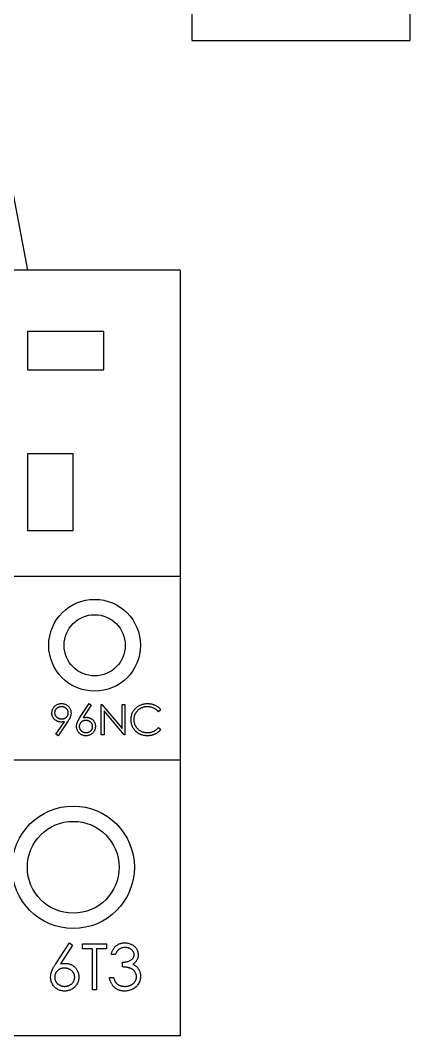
# Model space of a CAD drawing. Extents: x 416820 to 417520, y 334220 to 335520.
# Drawn here: x 417280.2 to 417305.7, y 334639 to 334705.3 of the extents above; entities that cross this region are included whole.
import ezdxf

# ---------------------------------------------------------------- set-up
doc = ezdxf.new("R2010")
doc.units = 0
doc.header["$MEASUREMENT"] = 0
for name, color, linetype in [('PV-1A6A', 7, 'Continuous'), ('PV-2418', 7, 'Continuous'), ('PV-261', 7, 'Continuous')]:
    doc.layers.add(name, color=color, linetype=linetype)

# ---------------------------------------------------------------- blocks, each defined once
blk = doc.blocks.new('Manufacturer上海良信PartName接触器SeriesNDC1ShellFrameLimitingCurrentRemarkPartTypeMinCurrent38.1MaxCurrent65Poles3PMinPower0MaxPower0LibType3DelFlgfalseUpdateDate2023-01-0100000')
at = {"layer": 'PV-1A6A'}
blk.add_line((37.5, -50), (37.5, -64), dxfattribs=at)
at = {"layer": 'PV-2418'}
for p, q in [((23.25, -54), (23.25, -64)), ((37.5, -54), (37.5, -64)), ((23.25, -64), (37.5, -64))]:
    blk.add_line(p, q, dxfattribs=at)
blk = doc.blocks.new('Manufacturer上海良信PartName热继电器SeriesNDR2-38ShellFrameLimitingCurrentRemarkPartTypeMinCurrent1MaxCurrent38Poles3PMinPower0MaxPower0LibType3DelFlgfalseUpdateDate2023-01-0100000')
at = {"layer": 'PV-261'}
for p, q in [((11.375, 23.5), (12.5, 17.5)), ((22.5, 17.5), (-22.5, 17.5)), ((22.5, 17.5), (22.5, -2.5)), ((12.5, 13.5), (12.5, 11)), ((17.5, 13.5), (12.5, 13.5)), ((17.5, 11), (17.5, 13.5)), ((12.5, 11), (17.5, 11)), ((15.5, 5.5), (12.5, 5.5)), ((12.5, 5.5), (12.5, 0.5)), ((15.5, 0.5), (15.5, 5.5)), ((12.5, 0.5), (15.5, 0.5)), ((22.5, -2.5), (-22.5, -2.5)), ((22.5, -2.5), (22.5, -14.5)), ((15.941, -11.719), (16.538, -10.806)), ((16.676, -10.915), (16.148, -11.723)), ((16.538, -10.806), (16.676, -10.915)), ((17.333, -12.857), (17.333, -10.857)), ((17.333, -10.857), (17.37, -10.857)), ((17.37, -10.857), (18.692, -12.432)), ((18.692, -12.432), (18.692, -10.857)), ((18.692, -10.857), (18.871, -10.857)), ((18.871, -10.857), (18.871, -12.857)), ((21.23, -11.224), (21.073, -11.345)), ((18.83, -12.857), (17.512, -11.287)), ((17.512, -11.287), (17.512, -12.857)), ((14.369, -12.809), (14.925, -11.996)), ((15.128, -12.008), (14.512, -12.909)), ((21.073, -12.37), (21.23, -12.489)), ((14.512, -12.909), (14.369, -12.809)), ((17.512, -12.857), (17.333, -12.857)), ((18.871, -12.857), (18.83, -12.857)), ((22.5, -14.5), (-22.5, -14.5)), ((22.5, -14.5), (22.5, -32.5)), ((14.355, -27.8), (15.251, -26.431)), ((15.251, -26.431), (15.458, -26.594)), ((16.097, -26.816), (16.097, -26.508)), ((16.097, -26.508), (17.674, -26.508)), ((17.674, -26.508), (17.674, -26.816)), ((15.458, -26.594), (14.665, -27.806)), ((16.751, -26.816), (16.097, -26.816)), ((16.751, -29.508), (16.751, -26.816)), ((17.674, -26.816), (17.02, -26.816)), ((17.02, -26.816), (17.02, -29.508)), ((18.251, -27.2), (17.981, -27.2)), ((18.712, -28.008), (18.712, -27.7)), ((17.866, -28.7), (18.135, -28.7)), ((17.02, -29.508), (16.751, -29.508)), ((22.5, -32.5), (-22.5, -32.5))]:
    blk.add_line(p, q, dxfattribs=at)
for centre, radius in [((16.9, -7), 3), ((16.9, -7), 2), ((15.5, -21.5), 4), ((15.5, -21.5), 3)]:
    blk.add_circle(centre, radius, dxfattribs=at)
for points, knots in [([(14.102, -11.419), (14.103, -11.391), (14.105, -11.336), (14.121, -11.256), (14.146, -11.18), (14.182, -11.108), (14.227, -11.043), (14.282, -10.983), (14.345, -10.932), (14.415, -10.887), (14.492, -10.851), (14.572, -10.825), (14.654, -10.809), (14.71, -10.807), (14.739, -10.806)], [0, 0, 0, 0, 0.085249, 0.167327, 0.248175, 0.328829, 0.409908, 0.490584, 0.572993, 0.658265, 0.744222, 0.82906, 0.913938, 1, 1, 1, 1]), ([(14.729, -11.011), (14.714, -11.012), (14.684, -11.013), (14.64, -11.018), (14.598, -11.027), (14.557, -11.04), (14.518, -11.056), (14.481, -11.076), (14.446, -11.1), (14.412, -11.127), (14.381, -11.157), (14.355, -11.188), (14.332, -11.221), (14.314, -11.256), (14.299, -11.292), (14.289, -11.329), (14.283, -11.369), (14.282, -11.395), (14.282, -11.409)], [0, 0, 0, 0, 0.068712, 0.134812, 0.199538, 0.263335, 0.326747, 0.390328, 0.454126, 0.519203, 0.58351, 0.645497, 0.70529, 0.763488, 0.821856, 0.880004, 0.939108, 1, 1, 1, 1]), ([(15.179, -11.409), (15.179, -11.395), (15.178, -11.369), (15.172, -11.329), (15.161, -11.292), (15.147, -11.256), (15.128, -11.221), (15.105, -11.188), (15.079, -11.157), (15.048, -11.127), (15.015, -11.1), (14.979, -11.076), (14.942, -11.056), (14.903, -11.04), (14.862, -11.027), (14.819, -11.018), (14.775, -11.013), (14.745, -11.012), (14.729, -11.011)], [0, 0, 0, 0, 0.06076, 0.119735, 0.177757, 0.235999, 0.29407, 0.353733, 0.415973, 0.48014, 0.545076, 0.608735, 0.672178, 0.735453, 0.799112, 0.864284, 0.930837, 1, 1, 1, 1]), ([(14.739, -10.806), (14.766, -10.807), (14.821, -10.809), (14.902, -10.824), (14.979, -10.85), (15.052, -10.885), (15.12, -10.929), (15.181, -10.982), (15.234, -11.043), (15.278, -11.111), (15.314, -11.184), (15.34, -11.261), (15.355, -11.34), (15.357, -11.394), (15.358, -11.421)], [0, 0, 0, 0, 0.085532, 0.169003, 0.251943, 0.335682, 0.419409, 0.501265, 0.583703, 0.668, 0.751919, 0.834598, 0.916526, 1, 1, 1, 1]), ([(19.282, -11.846), (19.282, -11.81), (19.284, -11.739), (19.299, -11.635), (19.323, -11.536), (19.357, -11.441), (19.4, -11.35), (19.453, -11.264), (19.516, -11.182), (19.587, -11.105), (19.666, -11.035), (19.75, -10.973), (19.84, -10.922), (19.934, -10.879), (20.033, -10.846), (20.137, -10.823), (20.246, -10.809), (20.32, -10.807), (20.358, -10.806)], [0, 0, 0, 0, 0.064558, 0.127014, 0.187955, 0.248014, 0.307748, 0.368235, 0.42947, 0.492743, 0.556258, 0.618217, 0.679655, 0.741246, 0.803415, 0.866815, 0.932328, 1, 1, 1, 1]), ([(20.346, -11.011), (20.326, -11.011), (20.286, -11.012), (20.227, -11.018), (20.169, -11.027), (20.112, -11.039), (20.056, -11.055), (20.001, -11.074), (19.948, -11.098), (19.896, -11.124), (19.846, -11.153), (19.798, -11.186), (19.754, -11.22), (19.712, -11.257), (19.673, -11.296), (19.637, -11.338), (19.604, -11.383), (19.574, -11.429), (19.547, -11.478), (19.525, -11.528), (19.505, -11.579), (19.489, -11.633), (19.476, -11.687), (19.468, -11.743), (19.462, -11.801), (19.461, -11.84), (19.461, -11.859)], [0, 0, 0, 0, 0.043955, 0.087502, 0.130463, 0.172752, 0.215403, 0.25765, 0.300153, 0.343121, 0.385925, 0.427686, 0.468818, 0.509492, 0.549883, 0.58998, 0.630405, 0.670869, 0.711384, 0.751627, 0.791776, 0.832459, 0.873319, 0.914543, 0.956924, 1, 1, 1, 1]), ([(21.073, -11.345), (21.062, -11.331), (21.04, -11.305), (21.004, -11.267), (20.967, -11.233), (20.928, -11.2), (20.887, -11.17), (20.845, -11.143), (20.8, -11.118), (20.739, -11.088), (20.66, -11.057), (20.559, -11.031), (20.454, -11.014), (20.383, -11.012), (20.346, -11.011)], [0, 0, 0, 0, 0.063163, 0.125475, 0.187121, 0.248294, 0.309295, 0.36985, 0.430973, 0.492456, 0.616148, 0.740844, 0.868183, 1, 1, 1, 1]), ([(20.358, -10.806), (20.381, -10.806), (20.426, -10.807), (20.493, -10.812), (20.559, -10.821), (20.623, -10.833), (20.685, -10.848), (20.745, -10.868), (20.804, -10.89), (20.861, -10.916), (20.916, -10.945), (20.969, -10.976), (21.019, -11.011), (21.067, -11.048), (21.111, -11.088), (21.154, -11.13), (21.194, -11.176), (21.218, -11.208), (21.23, -11.224)], [0, 0, 0, 0, 0.068548, 0.135683, 0.201215, 0.265682, 0.329267, 0.392395, 0.45507, 0.517127, 0.57879, 0.63974, 0.700192, 0.759806, 0.819628, 0.879355, 0.939512, 1, 1, 1, 1]), ([(14.715, -12.011), (14.694, -12.011), (14.652, -12.01), (14.592, -12.001), (14.534, -11.988), (14.478, -11.969), (14.425, -11.945), (14.374, -11.916), (14.325, -11.881), (14.28, -11.841), (14.238, -11.797), (14.202, -11.751), (14.171, -11.701), (14.146, -11.65), (14.126, -11.595), (14.112, -11.539), (14.104, -11.479), (14.103, -11.439), (14.102, -11.419)], [0, 0, 0, 0, 0.0662949, 0.1301311, 0.1928622, 0.25436, 0.3159098, 0.3773381, 0.4402053, 0.5041751, 0.5680336, 0.6302277, 0.6908615, 0.7514218, 0.8114657, 0.8727505, 0.9353907, 1, 1, 1, 1]), ([(14.282, -11.409), (14.282, -11.422), (14.283, -11.449), (14.289, -11.488), (14.3, -11.526), (14.315, -11.562), (14.334, -11.596), (14.358, -11.629), (14.386, -11.661), (14.418, -11.69), (14.452, -11.718), (14.489, -11.741), (14.528, -11.761), (14.569, -11.778), (14.611, -11.79), (14.655, -11.8), (14.701, -11.805), (14.732, -11.806), (14.748, -11.806)], [0, 0, 0, 0, 0.05954, 0.117423, 0.17444, 0.231734, 0.289722, 0.3492, 0.410516, 0.47508, 0.540094, 0.604444, 0.668697, 0.73211, 0.796739, 0.862906, 0.930462, 1, 1, 1, 1]), ([(14.748, -11.806), (14.764, -11.806), (14.795, -11.805), (14.84, -11.8), (14.883, -11.791), (14.923, -11.777), (14.962, -11.762), (14.997, -11.742), (15.03, -11.718), (15.061, -11.691), (15.089, -11.661), (15.113, -11.629), (15.133, -11.596), (15.15, -11.561), (15.163, -11.525), (15.173, -11.488), (15.178, -11.449), (15.179, -11.422), (15.179, -11.409)], [0, 0, 0, 0, 0.072713, 0.141547, 0.208363, 0.272462, 0.33539, 0.397711, 0.459383, 0.522098, 0.584315, 0.644392, 0.703345, 0.761509, 0.82003, 0.878517, 0.938265, 1, 1, 1, 1]), ([(15.358, -11.421), (15.358, -11.442), (15.356, -11.484), (15.347, -11.549), (15.331, -11.615), (15.312, -11.671), (15.294, -11.717), (15.278, -11.753), (15.259, -11.792), (15.237, -11.832), (15.214, -11.873), (15.188, -11.917), (15.159, -11.962), (15.139, -11.992), (15.128, -12.008)], [0, 0, 0, 0, 0.09832, 0.1994175, 0.3056026, 0.4161624, 0.4745824, 0.5370065, 0.6038574, 0.6740896, 0.749417, 0.8282535, 0.9120542, 1, 1, 1, 1]), ([(15.717, -12.3), (15.718, -12.279), (15.719, -12.237), (15.729, -12.173), (15.745, -12.108), (15.762, -12.053), (15.78, -12.008), (15.795, -11.971), (15.814, -11.934), (15.835, -11.894), (15.858, -11.852), (15.883, -11.809), (15.911, -11.764), (15.931, -11.734), (15.941, -11.719)], [0, 0, 0, 0, 0.097818, 0.199726, 0.305276, 0.415811, 0.474472, 0.537274, 0.603657, 0.674299, 0.749834, 0.828598, 0.912378, 1, 1, 1, 1]), ([(16.317, -11.909), (16.302, -11.909), (16.272, -11.91), (16.229, -11.915), (16.187, -11.925), (16.148, -11.937), (16.111, -11.953), (16.076, -11.973), (16.043, -11.997), (16.013, -12.024), (15.986, -12.054), (15.962, -12.086), (15.942, -12.119), (15.926, -12.153), (15.913, -12.19), (15.903, -12.227), (15.898, -12.267), (15.897, -12.293), (15.897, -12.307)], [0, 0, 0, 0, 0.070599, 0.137901, 0.203196, 0.26679, 0.329106, 0.390654, 0.452653, 0.515748, 0.577926, 0.63893, 0.698351, 0.757296, 0.816394, 0.876267, 0.936817, 1, 1, 1, 1]), ([(16.148, -11.723), (16.183, -11.717), (16.252, -11.706), (16.321, -11.704), (16.355, -11.704)], [0, 0, 0, 0, 0.512659, 1, 1, 1, 1]), ([(16.769, -12.307), (16.768, -12.293), (16.768, -12.266), (16.761, -12.227), (16.751, -12.189), (16.736, -12.153), (16.717, -12.118), (16.694, -12.085), (16.668, -12.054), (16.637, -12.024), (16.603, -11.997), (16.567, -11.973), (16.53, -11.953), (16.491, -11.937), (16.45, -11.925), (16.407, -11.915), (16.363, -11.91), (16.333, -11.909), (16.317, -11.909)], [0, 0, 0, 0, 0.061138, 0.119994, 0.178225, 0.236256, 0.294929, 0.354716, 0.41673, 0.480664, 0.545832, 0.609758, 0.672971, 0.736017, 0.799839, 0.864775, 0.931088, 1, 1, 1, 1]), ([(16.355, -11.704), (16.375, -11.704), (16.415, -11.705), (16.474, -11.713), (16.53, -11.726), (16.584, -11.746), (16.636, -11.77), (16.685, -11.799), (16.732, -11.834), (16.776, -11.874), (16.816, -11.918), (16.852, -11.964), (16.882, -12.013), (16.906, -12.065), (16.925, -12.119), (16.938, -12.176), (16.947, -12.235), (16.948, -12.276), (16.948, -12.296)], [0, 0, 0, 0, 0.065231, 0.128405, 0.190067, 0.250943, 0.311546, 0.372863, 0.435024, 0.499072, 0.563091, 0.62551, 0.68668, 0.747283, 0.808563, 0.870742, 0.934341, 1, 1, 1, 1]), ([(19.535, -12.559), (19.515, -12.534), (19.475, -12.485), (19.423, -12.404), (19.379, -12.321), (19.343, -12.233), (19.316, -12.142), (19.296, -12.046), (19.284, -11.947), (19.282, -11.88), (19.282, -11.846)], [0, 0, 0, 0, 0.1243285, 0.247156, 0.3687797, 0.4907339, 0.6136138, 0.7389576, 0.8673106, 1, 1, 1, 1]), ([(19.461, -11.859), (19.462, -11.889), (19.463, -11.947), (19.476, -12.032), (19.495, -12.113), (19.524, -12.191), (19.559, -12.265), (19.604, -12.335), (19.655, -12.401), (19.715, -12.463), (19.78, -12.519), (19.851, -12.569), (19.925, -12.61), (20.004, -12.645), (20.087, -12.671), (20.174, -12.69), (20.265, -12.702), (20.327, -12.703), (20.359, -12.704)], [0, 0, 0, 0, 0.064323, 0.12629, 0.186726, 0.246146, 0.305576, 0.365429, 0.426326, 0.48884, 0.551725, 0.613919, 0.675484, 0.737334, 0.800229, 0.864502, 0.931041, 1, 1, 1, 1]), ([(14.925, -11.996), (14.889, -12), (14.82, -12.009), (14.749, -12.01), (14.715, -12.011)], [0, 0, 0, 0, 0.507858, 1, 1, 1, 1]), ([(16.323, -12.909), (16.296, -12.908), (16.243, -12.906), (16.165, -12.891), (16.089, -12.866), (16.017, -12.831), (15.951, -12.788), (15.892, -12.736), (15.839, -12.675), (15.796, -12.608), (15.761, -12.535), (15.736, -12.459), (15.721, -12.38), (15.718, -12.327), (15.717, -12.3)], [0, 0, 0, 0, 0.084335, 0.167052, 0.249566, 0.33274, 0.415915, 0.497828, 0.580373, 0.6646, 0.749467, 0.83251, 0.915639, 1, 1, 1, 1]), ([(15.897, -12.307), (15.897, -12.32), (15.898, -12.347), (15.904, -12.386), (15.914, -12.424), (15.929, -12.459), (15.946, -12.494), (15.969, -12.527), (15.994, -12.559), (16.024, -12.588), (16.057, -12.615), (16.091, -12.639), (16.127, -12.659), (16.165, -12.675), (16.205, -12.688), (16.246, -12.697), (16.289, -12.702), (16.318, -12.703), (16.333, -12.704)], [0, 0, 0, 0, 0.0618417, 0.1212624, 0.1807459, 0.2392309, 0.2983076, 0.3581828, 0.4203592, 0.4847924, 0.5499385, 0.6137183, 0.6766807, 0.7391542, 0.8021997, 0.8667402, 0.9320497, 1, 1, 1, 1]), ([(16.948, -12.296), (16.947, -12.324), (16.946, -12.379), (16.93, -12.459), (16.905, -12.536), (16.87, -12.607), (16.826, -12.673), (16.772, -12.732), (16.711, -12.785), (16.641, -12.828), (16.566, -12.864), (16.488, -12.89), (16.406, -12.906), (16.351, -12.908), (16.323, -12.909)], [0, 0, 0, 0, 0.085948, 0.169125, 0.250399, 0.33229, 0.413364, 0.494172, 0.576022, 0.660757, 0.745783, 0.830044, 0.914028, 1, 1, 1, 1]), ([(16.333, -12.704), (16.348, -12.703), (16.377, -12.702), (16.42, -12.697), (16.461, -12.688), (16.5, -12.675), (16.538, -12.659), (16.574, -12.639), (16.609, -12.615), (16.641, -12.588), (16.671, -12.559), (16.697, -12.527), (16.719, -12.494), (16.737, -12.46), (16.751, -12.424), (16.761, -12.386), (16.768, -12.347), (16.768, -12.32), (16.769, -12.307)], [0, 0, 0, 0, 0.067962, 0.133283, 0.197835, 0.260892, 0.323377, 0.38635, 0.449638, 0.514795, 0.57924, 0.641814, 0.701359, 0.760727, 0.819222, 0.878716, 0.938147, 1, 1, 1, 1]), ([(20.36, -12.909), (20.339, -12.909), (20.296, -12.908), (20.233, -12.903), (20.172, -12.897), (20.113, -12.887), (20.055, -12.875), (19.999, -12.86), (19.945, -12.842), (19.892, -12.822), (19.842, -12.799), (19.792, -12.773), (19.745, -12.744), (19.699, -12.712), (19.656, -12.678), (19.614, -12.641), (19.573, -12.602), (19.548, -12.573), (19.535, -12.559)], [0, 0, 0, 0, 0.069663, 0.13775, 0.203917, 0.26878, 0.332414, 0.394754, 0.45618, 0.516996, 0.577396, 0.637198, 0.696999, 0.756756, 0.816554, 0.876948, 0.938132, 1, 1, 1, 1]), ([(20.359, -12.704), (20.394, -12.703), (20.462, -12.701), (20.563, -12.685), (20.66, -12.659), (20.752, -12.622), (20.84, -12.575), (20.923, -12.517), (21.002, -12.449), (21.049, -12.397), (21.073, -12.37)], [0, 0, 0, 0, 0.128515, 0.252949, 0.374755, 0.49594, 0.617181, 0.740909, 0.867811, 1, 1, 1, 1]), ([(21.23, -12.489), (21.218, -12.506), (21.192, -12.538), (21.152, -12.584), (21.109, -12.627), (21.063, -12.667), (21.016, -12.705), (20.965, -12.739), (20.913, -12.771), (20.858, -12.8), (20.802, -12.826), (20.743, -12.848), (20.684, -12.866), (20.622, -12.882), (20.559, -12.894), (20.494, -12.902), (20.428, -12.908), (20.383, -12.908), (20.36, -12.909)], [0, 0, 0, 0, 0.061674, 0.123053, 0.183475, 0.243727, 0.304279, 0.364863, 0.425946, 0.487391, 0.54922, 0.611144, 0.673529, 0.736961, 0.800785, 0.866013, 0.932101, 1, 1, 1, 1]), ([(17.981, -27.2), (17.989, -27.17), (18.003, -27.111), (18.033, -27.027), (18.065, -26.947), (18.104, -26.873), (18.146, -26.804), (18.195, -26.741), (18.248, -26.682), (18.306, -26.63), (18.367, -26.583), (18.431, -26.543), (18.498, -26.508), (18.568, -26.48), (18.641, -26.458), (18.717, -26.443), (18.795, -26.433), (18.847, -26.432), (18.874, -26.431)], [0, 0, 0, 0, 0.072625, 0.141977, 0.208985, 0.273957, 0.336889, 0.398745, 0.460116, 0.520825, 0.580994, 0.640152, 0.698622, 0.757271, 0.816427, 0.876254, 0.937165, 1, 1, 1, 1]), ([(18.874, -26.431), (18.914, -26.432), (18.991, -26.435), (19.105, -26.456), (19.215, -26.49), (19.319, -26.536), (19.416, -26.594), (19.502, -26.663), (19.577, -26.741), (19.639, -26.827), (19.688, -26.919), (19.724, -27.014), (19.746, -27.112), (19.749, -27.178), (19.751, -27.211)], [0, 0, 0, 0, 0.090254, 0.17854, 0.266093, 0.354631, 0.441886, 0.525747, 0.608114, 0.690197, 0.770821, 0.848326, 0.924012, 1, 1, 1, 1]), ([(18.878, -26.739), (18.844, -26.74), (18.777, -26.742), (18.681, -26.763), (18.591, -26.795), (18.523, -26.834), (18.473, -26.872), (18.437, -26.906), (18.401, -26.943), (18.369, -26.986), (18.336, -27.033), (18.306, -27.085), (18.277, -27.14), (18.26, -27.18), (18.251, -27.2)], [0, 0, 0, 0, 0.122712, 0.239685, 0.351816, 0.463766, 0.520818, 0.579448, 0.640604, 0.705298, 0.773634, 0.844669, 0.920057, 1, 1, 1, 1]), ([(19.481, -27.209), (19.481, -27.194), (19.48, -27.163), (19.471, -27.117), (19.458, -27.073), (19.44, -27.03), (19.415, -26.99), (19.385, -26.95), (19.35, -26.913), (19.31, -26.878), (19.267, -26.845), (19.219, -26.817), (19.169, -26.793), (19.117, -26.773), (19.061, -26.758), (19.002, -26.747), (18.941, -26.74), (18.899, -26.739), (18.878, -26.739)], [0, 0, 0, 0, 0.055275, 0.109966, 0.163247, 0.218076, 0.273301, 0.330909, 0.390995, 0.454176, 0.518862, 0.583311, 0.648517, 0.715031, 0.782502, 0.852323, 0.924928, 1, 1, 1, 1]), ([(14.02, -28.671), (14.021, -28.641), (14.023, -28.578), (14.037, -28.482), (14.061, -28.384), (14.086, -28.301), (14.114, -28.233), (14.137, -28.179), (14.165, -28.122), (14.196, -28.062), (14.23, -28), (14.268, -27.936), (14.311, -27.869), (14.34, -27.823), (14.355, -27.8)], [0, 0, 0, 0, 0.097818, 0.199726, 0.305276, 0.415811, 0.474472, 0.537274, 0.603657, 0.674299, 0.749834, 0.828598, 0.912378, 1, 1, 1, 1]), ([(14.665, -27.806), (14.718, -27.798), (14.821, -27.781), (14.925, -27.779), (14.976, -27.777)], [0, 0, 0, 0, 0.512659, 1, 1, 1, 1]), ([(14.976, -27.777), (15.006, -27.778), (15.066, -27.78), (15.155, -27.792), (15.239, -27.812), (15.32, -27.84), (15.397, -27.877), (15.472, -27.92), (15.542, -27.973), (15.608, -28.033), (15.668, -28.099), (15.721, -28.168), (15.766, -28.242), (15.803, -28.32), (15.831, -28.401), (15.851, -28.486), (15.863, -28.575), (15.865, -28.635), (15.866, -28.666)], [0, 0, 0, 0, 0.065231, 0.128405, 0.190067, 0.250943, 0.311546, 0.372863, 0.435024, 0.499072, 0.563091, 0.62551, 0.68668, 0.747283, 0.808563, 0.870742, 0.934341, 1, 1, 1, 1]), ([(18.712, -27.7), (18.749, -27.7), (18.822, -27.698), (18.928, -27.684), (19.03, -27.663), (19.124, -27.631), (19.211, -27.595), (19.285, -27.552), (19.348, -27.504), (19.397, -27.451), (19.435, -27.395), (19.462, -27.335), (19.478, -27.273), (19.48, -27.231), (19.481, -27.209)], [0, 0, 0, 0, 0.110166, 0.215787, 0.318027, 0.417574, 0.51165, 0.596162, 0.672935, 0.74367, 0.810677, 0.874059, 0.936696, 1, 1, 1, 1]), ([(19.751, -27.211), (19.75, -27.242), (19.748, -27.304), (19.731, -27.395), (19.703, -27.48), (19.665, -27.561), (19.615, -27.636), (19.554, -27.706), (19.482, -27.771), (19.428, -27.809), (19.4, -27.828)], [0, 0, 0, 0, 0.128068, 0.250608, 0.37063, 0.490072, 0.610375, 0.734313, 0.863217, 1, 1, 1, 1]), ([(19.4, -27.828), (19.432, -27.843), (19.495, -27.874), (19.582, -27.934), (19.66, -28.003), (19.703, -28.057), (19.725, -28.084)], [0, 0, 0, 0, 0.2538796, 0.5030089, 0.7502911, 1, 1, 1, 1]), ([(14.919, -28.085), (14.897, -28.086), (14.852, -28.087), (14.786, -28.094), (14.724, -28.109), (14.665, -28.127), (14.61, -28.152), (14.558, -28.182), (14.509, -28.218), (14.463, -28.258), (14.422, -28.303), (14.387, -28.35), (14.357, -28.4), (14.332, -28.452), (14.313, -28.506), (14.299, -28.563), (14.291, -28.622), (14.29, -28.662), (14.289, -28.682)], [0, 0, 0, 0, 0.0705993, 0.1379009, 0.2031962, 0.2667897, 0.3291064, 0.3906535, 0.4526531, 0.515748, 0.5779263, 0.63893, 0.6983507, 0.757296, 0.8163938, 0.8762669, 0.9368171, 1, 1, 1, 1]), ([(15.597, -28.682), (15.596, -28.662), (15.595, -28.622), (15.585, -28.563), (15.57, -28.506), (15.548, -28.451), (15.52, -28.4), (15.485, -28.35), (15.445, -28.302), (15.399, -28.258), (15.348, -28.218), (15.295, -28.182), (15.238, -28.152), (15.18, -28.127), (15.118, -28.109), (15.054, -28.095), (14.988, -28.087), (14.942, -28.086), (14.919, -28.085)], [0, 0, 0, 0, 0.061138, 0.119994, 0.178225, 0.236256, 0.294929, 0.354716, 0.41673, 0.480664, 0.545832, 0.609758, 0.672971, 0.736017, 0.799839, 0.864775, 0.931088, 1, 1, 1, 1]), ([(19.635, -28.643), (19.634, -28.615), (19.631, -28.559), (19.611, -28.477), (19.578, -28.398), (19.532, -28.323), (19.476, -28.254), (19.411, -28.192), (19.335, -28.141), (19.266, -28.106), (19.205, -28.082), (19.152, -28.066), (19.093, -28.052), (19.028, -28.04), (18.958, -28.029), (18.881, -28.02), (18.799, -28.013), (18.742, -28.01), (18.712, -28.008)], [0, 0, 0, 0, 0.066909, 0.133485, 0.201035, 0.271234, 0.34288, 0.413836, 0.485977, 0.56023, 0.599884, 0.644055, 0.691892, 0.744688, 0.801492, 0.862858, 0.929328, 1, 1, 1, 1]), ([(19.725, -28.084), (19.74, -28.104), (19.768, -28.143), (19.804, -28.206), (19.836, -28.269), (19.861, -28.336), (19.88, -28.403), (19.894, -28.473), (19.903, -28.544), (19.904, -28.593), (19.904, -28.617)], [0, 0, 0, 0, 0.128136, 0.254173, 0.378112, 0.501712, 0.623986, 0.747096, 0.872875, 1, 1, 1, 1]), ([(14.928, -29.585), (14.888, -29.584), (14.808, -29.581), (14.69, -29.558), (14.577, -29.52), (14.47, -29.469), (14.37, -29.404), (14.281, -29.325), (14.203, -29.235), (14.138, -29.133), (14.086, -29.024), (14.047, -28.91), (14.025, -28.792), (14.021, -28.712), (14.02, -28.671)], [0, 0, 0, 0, 0.084335, 0.167052, 0.249566, 0.33274, 0.415915, 0.497828, 0.580373, 0.6646, 0.749467, 0.83251, 0.915639, 1, 1, 1, 1]), ([(14.289, -28.682), (14.29, -28.703), (14.291, -28.742), (14.3, -28.801), (14.315, -28.857), (14.336, -28.911), (14.362, -28.963), (14.397, -29.012), (14.435, -29.06), (14.48, -29.104), (14.528, -29.144), (14.58, -29.18), (14.635, -29.21), (14.692, -29.234), (14.751, -29.254), (14.813, -29.268), (14.877, -29.275), (14.921, -29.277), (14.943, -29.277)], [0, 0, 0, 0, 0.061842, 0.121262, 0.180746, 0.239231, 0.298308, 0.358183, 0.420359, 0.484792, 0.549938, 0.613718, 0.676681, 0.739154, 0.8022, 0.86674, 0.93205, 1, 1, 1, 1]), ([(15.866, -28.666), (15.865, -28.708), (15.862, -28.791), (15.838, -28.911), (15.801, -29.026), (15.748, -29.133), (15.682, -29.232), (15.602, -29.32), (15.51, -29.399), (15.405, -29.465), (15.293, -29.518), (15.176, -29.557), (15.053, -29.58), (14.97, -29.583), (14.928, -29.585)], [0, 0, 0, 0, 0.085948, 0.169125, 0.250399, 0.33229, 0.413364, 0.494172, 0.576022, 0.660757, 0.745783, 0.830044, 0.914028, 1, 1, 1, 1]), ([(14.943, -29.277), (14.965, -29.277), (15.009, -29.275), (15.073, -29.268), (15.135, -29.254), (15.194, -29.234), (15.251, -29.21), (15.305, -29.18), (15.357, -29.144), (15.405, -29.104), (15.451, -29.06), (15.489, -29.012), (15.522, -28.963), (15.549, -28.911), (15.571, -28.857), (15.586, -28.801), (15.595, -28.742), (15.596, -28.703), (15.597, -28.682)], [0, 0, 0, 0, 0.067962, 0.133283, 0.197835, 0.260892, 0.323377, 0.38635, 0.449638, 0.514795, 0.57924, 0.641814, 0.701359, 0.760727, 0.819222, 0.878716, 0.938147, 1, 1, 1, 1]), ([(18.867, -29.585), (18.834, -29.584), (18.771, -29.583), (18.679, -29.573), (18.59, -29.554), (18.506, -29.53), (18.425, -29.499), (18.349, -29.46), (18.277, -29.414), (18.209, -29.361), (18.145, -29.302), (18.088, -29.235), (18.036, -29.162), (17.991, -29.082), (17.95, -28.996), (17.916, -28.904), (17.887, -28.805), (17.873, -28.736), (17.866, -28.7)], [0, 0, 0, 0, 0.065541, 0.128963, 0.190377, 0.250092, 0.308548, 0.366398, 0.424542, 0.48317, 0.542243, 0.601739, 0.662506, 0.724856, 0.789128, 0.856346, 0.926295, 1, 1, 1, 1]), ([(18.135, -28.7), (18.142, -28.723), (18.156, -28.768), (18.179, -28.833), (18.206, -28.892), (18.234, -28.947), (18.264, -28.997), (18.297, -29.041), (18.331, -29.081), (18.357, -29.104), (18.37, -29.115)], [0, 0, 0, 0, 0.1497704, 0.2913164, 0.4259664, 0.5521596, 0.6715274, 0.7861216, 0.8953251, 1, 1, 1, 1]), ([(18.37, -29.115), (18.387, -29.128), (18.42, -29.154), (18.475, -29.187), (18.533, -29.215), (18.594, -29.237), (18.658, -29.256), (18.727, -29.268), (18.798, -29.276), (18.846, -29.277), (18.871, -29.277)], [0, 0, 0, 0, 0.118271, 0.236178, 0.355663, 0.475904, 0.600127, 0.728608, 0.861313, 1, 1, 1, 1]), ([(19.904, -28.617), (19.903, -28.659), (19.9, -28.743), (19.872, -28.866), (19.83, -28.988), (19.769, -29.103), (19.696, -29.212), (19.608, -29.309), (19.508, -29.392), (19.396, -29.461), (19.274, -29.517), (19.144, -29.556), (19.008, -29.581), (18.914, -29.584), (18.867, -29.585)], [0, 0, 0, 0, 0.0796483, 0.1589217, 0.2396195, 0.3226094, 0.4060346, 0.4876021, 0.5696846, 0.6530361, 0.7374357, 0.8224778, 0.9097477, 1, 1, 1, 1]), ([(18.871, -29.277), (18.899, -29.277), (18.954, -29.276), (19.034, -29.266), (19.111, -29.252), (19.182, -29.231), (19.25, -29.205), (19.313, -29.172), (19.372, -29.133), (19.426, -29.088), (19.475, -29.04), (19.518, -28.99), (19.554, -28.937), (19.584, -28.882), (19.607, -28.825), (19.623, -28.766), (19.634, -28.705), (19.635, -28.664), (19.635, -28.643)], [0, 0, 0, 0, 0.076072, 0.148752, 0.218403, 0.28576, 0.350598, 0.414964, 0.478069, 0.541761, 0.60435, 0.664075, 0.721464, 0.777587, 0.832644, 0.887844, 0.94346, 1, 1, 1, 1])]:
    blk.add_open_spline(points, degree=3, knots=knots, dxfattribs=at)

msp = doc.modelspace()

# ---------------------------------------------------------------- block references
for name, p in [('Manufacturer上海良信PartName接触器SeriesNDC1ShellFrameLimitingCurrentRemarkPartTypeMinCurrent38.1MaxCurrent65Poles3PMinPower0MaxPower0LibType3DelFlgfalseUpdateDate2023-01-0100000', (417268.202, 334767.975)), ('Manufacturer上海良信PartName热继电器SeriesNDR2-38ShellFrameLimitingCurrentRemarkPartTypeMinCurrent1MaxCurrent38Poles3PMinPower0MaxPower0LibType3DelFlgfalseUpdateDate2023-01-0100000', (417268.202, 334671.475))]:
    msp.add_blockref(name, p)

doc.saveas('drawing.dxf')
